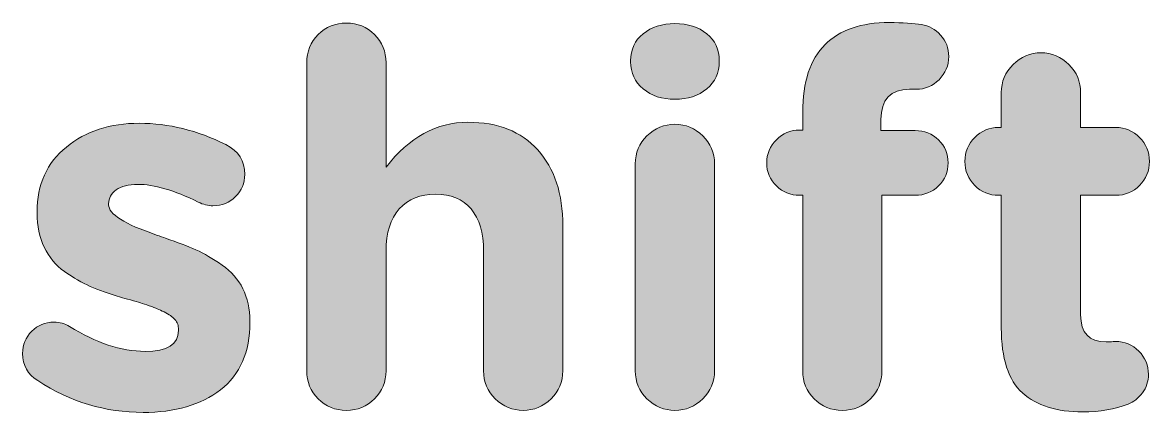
# Model space of a CAD drawing. Header units: inches. Extents: x 10 to 279, y -157 to -9.
# Drawn here: x 219.19 to 226.05, y -146.79 to -144.42 of the extents above; entities that cross this region are included whole.
import ezdxf

# ---------------------------------------------------------------- set-up
doc = ezdxf.new("R2010")
doc.units = ezdxf.units.IN
doc.header["$MEASUREMENT"] = 0
doc.layers.add('Layer 1', color=7, linetype='Continuous')

# ---------------------------------------------------------------- blocks, each defined once
blk = doc.blocks.new('block 56')
at = {"layer": 'Layer 1'}
h = blk.add_hatch(color=7, dxfattribs=at)
h.dxf.hatch_style = 2
edge = h.paths.add_edge_path()
edge.add_spline(control_points=[(220.9233, -146.5333), (220.9233, -146.5333), (220.9233, -144.6599), (220.9233, -144.6599), (220.9233, -144.5924), (220.9464, -144.5352), (220.9932, -144.4887), (221.0397, -144.4422), (221.0969, -144.4187), (221.1648, -144.4187), (221.2323, -144.4187), (221.2895, -144.4422), (221.3364, -144.4887), (221.3825, -144.5352), (221.406, -144.5924), (221.406, -144.6599), (221.406, -144.6599), (221.406, -145.2952), (221.406, -145.2952), (221.5479, -145.1129), (221.7139, -145.022), (221.9045, -145.022), (222.0867, -145.022), (222.2283, -145.0781), (222.3299, -145.1904), (222.4316, -145.3024), (222.4822, -145.4571), (222.4822, -145.6538), (222.4822, -145.6538), (222.4822, -146.5333), (222.4822, -146.5333), (222.4822, -146.6012), (222.4584, -146.6581), (222.4109, -146.7049), (222.363, -146.7514), (222.3065, -146.7745), (222.241, -146.7745), (222.1756, -146.7745), (222.1187, -146.7514), (222.0712, -146.7049), (222.0233, -146.6581), (221.9999, -146.6012), (221.9999, -146.5333), (221.9999, -146.5333), (221.9999, -145.8061), (221.9999, -145.8061), (221.9999, -145.6941), (221.9744, -145.6083), (221.9234, -145.5491), (221.8728, -145.4898), (221.8008, -145.4602), (221.7077, -145.4602), (221.6144, -145.4602), (221.541, -145.4898), (221.4869, -145.5491), (221.4328, -145.6083), (221.406, -145.6941), (221.406, -145.8061), (221.406, -145.8061), (221.406, -146.5333), (221.406, -146.5333), (221.406, -146.6012), (221.3825, -146.6581), (221.3364, -146.7049), (221.2895, -146.7514), (221.2323, -146.7745), (221.1648, -146.7745), (221.0969, -146.7745), (221.0397, -146.7514), (220.9932, -146.7049), (220.9464, -146.6581), (220.9233, -146.6012), (220.9233, -146.5333)], knot_values=[0, 0, 0, 0, 1, 1, 1, 2, 2, 2, 3, 3, 3, 4, 4, 4, 5, 5, 5, 6, 6, 6, 7, 7, 7, 8, 8, 8, 9, 9, 9, 10, 10, 10, 11, 11, 11, 12, 12, 12, 13, 13, 13, 14, 14, 14, 15, 15, 15, 16, 16, 16, 17, 17, 17, 18, 18, 18, 19, 19, 19, 20, 20, 20, 21, 21, 21, 22, 22, 22, 23, 23, 23, 24, 24, 24, 24], degree=3, periodic=1)
h = blk.add_hatch(color=7, dxfattribs=at)
h.dxf.hatch_style = 2
edge = h.paths.add_edge_path()
edge.add_spline(control_points=[(222.8949, -144.6537), (222.8949, -144.6537), (222.8949, -144.6475), (222.8949, -144.6475), (222.8949, -144.5796), (222.9204, -144.5252), (222.9714, -144.4839), (223.022, -144.4425), (223.0865, -144.4218), (223.165, -144.4218), (223.2432, -144.4218), (223.3076, -144.4425), (223.3586, -144.4839), (223.4093, -144.5252), (223.4348, -144.5796), (223.4348, -144.6475), (223.4348, -144.6475), (223.4348, -144.6537), (223.4348, -144.6537), (223.4348, -144.7216), (223.4093, -144.7763), (223.3586, -144.8187), (223.3076, -144.8611), (223.2432, -144.8825), (223.165, -144.8825), (223.0865, -144.8825), (223.022, -144.8611), (222.9714, -144.8187), (222.9204, -144.7763), (222.8949, -144.7216), (222.8949, -144.6537)], knot_values=[0, 0, 0, 0, 1, 1, 1, 2, 2, 2, 3, 3, 3, 4, 4, 4, 5, 5, 5, 6, 6, 6, 7, 7, 7, 8, 8, 8, 9, 9, 9, 10, 10, 10, 10], degree=3, periodic=1)
edge = h.paths.add_edge_path()
edge.add_spline(control_points=[(222.9235, -146.5333), (222.9235, -146.5333), (222.9235, -145.2759), (222.9235, -145.2759), (222.9235, -145.2084), (222.9473, -145.1512), (222.9948, -145.1047), (223.0427, -145.0582), (223.0992, -145.0347), (223.165, -145.0347), (223.2305, -145.0347), (223.287, -145.0582), (223.3345, -145.1047), (223.3824, -145.1512), (223.4062, -145.2084), (223.4062, -145.2759), (223.4062, -145.2759), (223.4062, -146.5333), (223.4062, -146.5333), (223.4062, -146.6012), (223.3824, -146.6581), (223.3345, -146.7049), (223.287, -146.7514), (223.2305, -146.7745), (223.165, -146.7745), (223.0992, -146.7745), (223.0427, -146.7514), (222.9948, -146.7049), (222.9473, -146.6581), (222.9235, -146.6012), (222.9235, -146.5333)], knot_values=[0, 0, 0, 0, 1, 1, 1, 2, 2, 2, 3, 3, 3, 4, 4, 4, 5, 5, 5, 6, 6, 6, 7, 7, 7, 8, 8, 8, 9, 9, 9, 10, 10, 10, 10], degree=3, periodic=1)
h = blk.add_hatch(color=7, dxfattribs=at)
h.dxf.hatch_style = 2
edge = h.paths.add_edge_path()
edge.add_spline(control_points=[(223.9429, -146.5333), (223.9429, -146.5333), (223.9429, -145.4664), (223.9429, -145.4664), (223.9429, -145.4664), (223.9236, -145.4664), (223.9236, -145.4664), (223.8685, -145.4664), (223.8217, -145.4475), (223.7824, -145.4092), (223.7431, -145.3713), (223.7238, -145.3248), (223.7238, -145.2697), (223.7238, -145.2146), (223.7431, -145.1677), (223.7824, -145.1284), (223.8217, -145.0892), (223.8685, -145.0695), (223.9236, -145.0695), (223.9236, -145.0695), (223.9429, -145.0695), (223.9429, -145.0695), (223.9429, -145.0695), (223.9429, -144.9617), (223.9429, -144.9617), (223.9429, -144.7774), (223.9884, -144.6399), (224.0793, -144.549), (224.1682, -144.4601), (224.2985, -144.4156), (224.4697, -144.4156), (224.5524, -144.4156), (224.6178, -144.4198), (224.6664, -144.4284), (224.7112, -144.4346), (224.7498, -144.456), (224.7825, -144.4918), (224.8152, -144.528), (224.8318, -144.571), (224.8318, -144.622), (224.8318, -144.6771), (224.8121, -144.724), (224.7732, -144.7633), (224.7339, -144.8025), (224.6877, -144.8218), (224.6347, -144.8218), (224.6347, -144.8218), (224.5934, -144.8218), (224.5934, -144.8218), (224.4769, -144.8218), (224.419, -144.8835), (224.419, -145.0061), (224.419, -145.0061), (224.419, -145.073), (224.419, -145.073), (224.419, -145.073), (224.6285, -145.073), (224.6285, -145.073), (224.6836, -145.073), (224.7305, -145.0919), (224.7697, -145.1298), (224.809, -145.1681), (224.8283, -145.2146), (224.8283, -145.2697), (224.8283, -145.3248), (224.809, -145.3713), (224.7697, -145.4092), (224.7305, -145.4475), (224.6836, -145.4664), (224.6285, -145.4664), (224.6285, -145.4664), (224.4252, -145.4664), (224.4252, -145.4664), (224.4252, -145.4664), (224.4252, -146.5333), (224.4252, -146.5333), (224.4252, -146.6012), (224.4018, -146.6581), (224.3556, -146.7049), (224.3088, -146.7514), (224.2516, -146.7745), (224.1841, -146.7745), (224.1162, -146.7745), (224.059, -146.7514), (224.0125, -146.7049), (223.966, -146.6581), (223.9429, -146.6012), (223.9429, -146.5333)], knot_values=[0, 0, 0, 0, 1, 1, 1, 2, 2, 2, 3, 3, 3, 4, 4, 4, 5, 5, 5, 6, 6, 6, 7, 7, 7, 8, 8, 8, 9, 9, 9, 10, 10, 10, 11, 11, 11, 12, 12, 12, 13, 13, 13, 14, 14, 14, 15, 15, 15, 16, 16, 16, 17, 17, 17, 18, 18, 18, 19, 19, 19, 20, 20, 20, 21, 21, 21, 22, 22, 22, 23, 23, 23, 24, 24, 24, 25, 25, 25, 26, 26, 26, 27, 27, 27, 28, 28, 28, 29, 29, 29, 29], degree=3, periodic=1)
h = blk.add_hatch(color=7, dxfattribs=at)
h.dxf.hatch_style = 2
edge = h.paths.add_edge_path()
edge.add_spline(control_points=[(225.6476, -146.7841), (225.4891, -146.7841), (225.3664, -146.7456), (225.281, -146.6684), (225.1952, -146.5909), (225.1521, -146.4593), (225.1521, -146.2729), (225.1521, -146.2729), (225.1521, -145.4664), (225.1521, -145.4664), (225.1521, -145.4664), (225.1363, -145.4664), (225.1363, -145.4664), (225.0791, -145.4664), (225.0305, -145.4464), (224.9902, -145.4061), (224.9503, -145.3661), (224.9303, -145.3172), (224.9303, -145.26), (224.9303, -145.2029), (224.9503, -145.1543), (224.9902, -145.114), (225.0305, -145.074), (225.0791, -145.0537), (225.1363, -145.0537), (225.1363, -145.0537), (225.1521, -145.0537), (225.1521, -145.0537), (225.1521, -145.0537), (225.1521, -144.8411), (225.1521, -144.8411), (225.1521, -144.7753), (225.1763, -144.7188), (225.2238, -144.6713), (225.2713, -144.6234), (225.3278, -144.5996), (225.3936, -144.5996), (225.4595, -144.5996), (225.516, -144.6234), (225.5635, -144.6713), (225.611, -144.7188), (225.6352, -144.7753), (225.6352, -144.8411), (225.6352, -144.8411), (225.6352, -145.0537), (225.6352, -145.0537), (225.6352, -145.0537), (225.8477, -145.0537), (225.8477, -145.0537), (225.9049, -145.0537), (225.9535, -145.074), (225.9938, -145.114), (226.0341, -145.1543), (226.0541, -145.2029), (226.0541, -145.26), (226.0541, -145.3172), (226.0341, -145.3661), (225.9938, -145.4061), (225.9535, -145.4464), (225.9049, -145.4664), (225.8477, -145.4664), (225.8477, -145.4664), (225.6352, -145.4664), (225.6352, -145.4664), (225.6352, -145.4664), (225.6352, -146.1937), (225.6352, -146.1937), (225.6352, -146.3036), (225.6868, -146.3587), (225.7905, -146.3587), (225.7971, -146.3587), (225.8074, -146.3583), (225.8222, -146.357), (225.837, -146.3559), (225.8453, -146.3556), (225.8477, -146.3556), (225.9025, -146.3556), (225.9497, -146.3752), (225.989, -146.4141), (226.0279, -146.4534), (226.0479, -146.5006), (226.0479, -146.5554), (226.0479, -146.5978), (226.0355, -146.6353), (226.0114, -146.6684), (225.9869, -146.7011), (225.9576, -146.7239), (225.9238, -146.7366), (225.8432, -146.7683), (225.7513, -146.7841), (225.6476, -146.7841)], knot_values=[0, 0, 0, 0, 1, 1, 1, 2, 2, 2, 3, 3, 3, 4, 4, 4, 5, 5, 5, 6, 6, 6, 7, 7, 7, 8, 8, 8, 9, 9, 9, 10, 10, 10, 11, 11, 11, 12, 12, 12, 13, 13, 13, 14, 14, 14, 15, 15, 15, 16, 16, 16, 17, 17, 17, 18, 18, 18, 19, 19, 19, 20, 20, 20, 21, 21, 21, 22, 22, 22, 23, 23, 23, 24, 24, 24, 25, 25, 25, 26, 26, 26, 27, 27, 27, 28, 28, 28, 29, 29, 29, 30, 30, 30, 30], degree=3, periodic=1)
h = blk.add_hatch(color=7, dxfattribs=at)
h.dxf.hatch_style = 2
edge = h.paths.add_edge_path()
edge.add_spline(control_points=[(219.9266, -146.7873), (219.6979, -146.7873), (219.4839, -146.7228), (219.2852, -146.5936), (219.2238, -146.5554), (219.1928, -146.5006), (219.1928, -146.4286), (219.1928, -146.3756), (219.2114, -146.3308), (219.2486, -146.2936), (219.2855, -146.2567), (219.3306, -146.2381), (219.3837, -146.2381), (219.4195, -146.2381), (219.4512, -146.2464), (219.4788, -146.2636), (219.6393, -146.3649), (219.793, -146.4159), (219.939, -146.4159), (220.0748, -146.4159), (220.1423, -146.3735), (220.1423, -146.2887), (220.1423, -146.2887), (220.1423, -146.2825), (220.1423, -146.2825), (220.1423, -146.2719), (220.1409, -146.2612), (220.1375, -146.2508), (220.1344, -146.2402), (220.1285, -146.2305), (220.1202, -146.2223), (220.1116, -146.2136), (220.1027, -146.2057), (220.093, -146.1985), (220.0837, -146.1909), (220.0706, -146.1837), (220.0548, -146.1761), (220.0389, -146.1689), (220.0252, -146.1623), (220.0134, -146.1571), (220.0021, -146.152), (219.9855, -146.1454), (219.9645, -146.1378), (219.9432, -146.1306), (219.9252, -146.1248), (219.9104, -146.1206), (219.8956, -146.1165), (219.8756, -146.1106), (219.8501, -146.1031), (219.8247, -146.0958), (219.8047, -146.09), (219.7899, -146.0855), (219.7179, -146.0645), (219.6565, -146.0428), (219.6055, -146.0204), (219.5549, -145.9983), (219.5025, -145.968), (219.4484, -145.9301), (219.3947, -145.8919), (219.3534, -145.8426), (219.3248, -145.7823), (219.2962, -145.722), (219.2817, -145.6528), (219.2817, -145.5746), (219.2817, -145.5746), (219.2817, -145.568), (219.2817, -145.568), (219.2817, -145.4009), (219.341, -145.269), (219.4595, -145.1729), (219.578, -145.0764), (219.7261, -145.0282), (219.9042, -145.0282), (220.082, -145.0282), (220.2577, -145.0716), (220.431, -145.1584), (220.5075, -145.1966), (220.5454, -145.2569), (220.5454, -145.3396), (220.5454, -145.3923), (220.5268, -145.4375), (220.4899, -145.4743), (220.453, -145.5115), (220.4069, -145.5301), (220.3518, -145.5301), (220.3221, -145.5301), (220.2925, -145.5226), (220.2629, -145.5077), (220.1147, -145.4357), (219.9921, -145.3999), (219.8946, -145.3999), (219.8374, -145.3999), (219.7936, -145.4109), (219.7626, -145.4333), (219.7323, -145.4554), (219.7168, -145.4836), (219.7168, -145.5174), (219.7168, -145.5174), (219.7168, -145.5236), (219.7168, -145.5236), (219.7168, -145.5808), (219.8143, -145.6421), (220.009, -145.7079), (220.032, -145.7162), (220.05, -145.7227), (220.0631, -145.7269), (220.1368, -145.7523), (220.1988, -145.7761), (220.2484, -145.7982), (220.2984, -145.8206), (220.3511, -145.8512), (220.4076, -145.8905), (220.4634, -145.9294), (220.5057, -145.9777), (220.5343, -146.0348), (220.5629, -146.092), (220.5771, -146.1575), (220.5771, -146.2316), (220.5771, -146.2316), (220.5771, -146.2381), (220.5771, -146.2381), (220.5771, -146.42), (220.5175, -146.5571), (220.3979, -146.6491), (220.278, -146.7414), (220.1209, -146.7873), (219.9266, -146.7873)], knot_values=[0, 0, 0, 0, 1, 1, 1, 2, 2, 2, 3, 3, 3, 4, 4, 4, 5, 5, 5, 6, 6, 6, 7, 7, 7, 8, 8, 8, 9, 9, 9, 10, 10, 10, 11, 11, 11, 12, 12, 12, 13, 13, 13, 14, 14, 14, 15, 15, 15, 16, 16, 16, 17, 17, 17, 18, 18, 18, 19, 19, 19, 20, 20, 20, 21, 21, 21, 22, 22, 22, 23, 23, 23, 24, 24, 24, 25, 25, 25, 26, 26, 26, 27, 27, 27, 28, 28, 28, 29, 29, 29, 30, 30, 30, 31, 31, 31, 32, 32, 32, 33, 33, 33, 34, 34, 34, 35, 35, 35, 36, 36, 36, 37, 37, 37, 38, 38, 38, 39, 39, 39, 40, 40, 40, 41, 41, 41, 42, 42, 42, 42], degree=3, periodic=1)
at = {"layer": 'Layer 1', "lineweight": 0}
for points, knots in [([(220.9233, -146.5333), (220.9233, -146.5333), (220.9233, -144.6599), (220.9233, -144.6599), (220.9233, -144.5924), (220.9464, -144.5352), (220.9932, -144.4887), (221.0397, -144.4422), (221.0969, -144.4187), (221.1648, -144.4187), (221.2323, -144.4187), (221.2895, -144.4422), (221.3364, -144.4887), (221.3825, -144.5352), (221.406, -144.5924), (221.406, -144.6599), (221.406, -144.6599), (221.406, -145.2952), (221.406, -145.2952), (221.5479, -145.1129), (221.7139, -145.022), (221.9045, -145.022), (222.0867, -145.022), (222.2283, -145.0781), (222.3299, -145.1904), (222.4316, -145.3024), (222.4822, -145.4571), (222.4822, -145.6538), (222.4822, -145.6538), (222.4822, -146.5333), (222.4822, -146.5333), (222.4822, -146.6012), (222.4584, -146.6581), (222.4109, -146.7049), (222.363, -146.7514), (222.3065, -146.7745), (222.241, -146.7745), (222.1756, -146.7745), (222.1187, -146.7514), (222.0712, -146.7049), (222.0233, -146.6581), (221.9999, -146.6012), (221.9999, -146.5333), (221.9999, -146.5333), (221.9999, -145.8061), (221.9999, -145.8061), (221.9999, -145.6941), (221.9744, -145.6083), (221.9234, -145.5491), (221.8728, -145.4898), (221.8008, -145.4602), (221.7077, -145.4602), (221.6144, -145.4602), (221.541, -145.4898), (221.4869, -145.5491), (221.4328, -145.6083), (221.406, -145.6941), (221.406, -145.8061), (221.406, -145.8061), (221.406, -146.5333), (221.406, -146.5333), (221.406, -146.6012), (221.3825, -146.6581), (221.3364, -146.7049), (221.2895, -146.7514), (221.2323, -146.7745), (221.1648, -146.7745), (221.0969, -146.7745), (221.0397, -146.7514), (220.9932, -146.7049), (220.9464, -146.6581), (220.9233, -146.6012), (220.9233, -146.5333)], [0, 0, 0, 0, 1, 1, 1, 2, 2, 2, 3, 3, 3, 4, 4, 4, 5, 5, 5, 6, 6, 6, 7, 7, 7, 8, 8, 8, 9, 9, 9, 10, 10, 10, 11, 11, 11, 12, 12, 12, 13, 13, 13, 14, 14, 14, 15, 15, 15, 16, 16, 16, 17, 17, 17, 18, 18, 18, 19, 19, 19, 20, 20, 20, 21, 21, 21, 22, 22, 22, 23, 23, 23, 24, 24, 24, 24]), ([(222.8949, -144.6537), (222.8949, -144.6537), (222.8949, -144.6475), (222.8949, -144.6475), (222.8949, -144.5796), (222.9204, -144.5252), (222.9714, -144.4839), (223.022, -144.4425), (223.0865, -144.4218), (223.165, -144.4218), (223.2432, -144.4218), (223.3076, -144.4425), (223.3586, -144.4839), (223.4093, -144.5252), (223.4348, -144.5796), (223.4348, -144.6475), (223.4348, -144.6475), (223.4348, -144.6537), (223.4348, -144.6537), (223.4348, -144.7216), (223.4093, -144.7763), (223.3586, -144.8187), (223.3076, -144.8611), (223.2432, -144.8825), (223.165, -144.8825), (223.0865, -144.8825), (223.022, -144.8611), (222.9714, -144.8187), (222.9204, -144.7763), (222.8949, -144.7216), (222.8949, -144.6537)], [0, 0, 0, 0, 1, 1, 1, 2, 2, 2, 3, 3, 3, 4, 4, 4, 5, 5, 5, 6, 6, 6, 7, 7, 7, 8, 8, 8, 9, 9, 9, 10, 10, 10, 10]), ([(223.9429, -146.5333), (223.9429, -146.5333), (223.9429, -145.4664), (223.9429, -145.4664), (223.9429, -145.4664), (223.9236, -145.4664), (223.9236, -145.4664), (223.8685, -145.4664), (223.8217, -145.4475), (223.7824, -145.4092), (223.7431, -145.3713), (223.7238, -145.3248), (223.7238, -145.2697), (223.7238, -145.2146), (223.7431, -145.1677), (223.7824, -145.1284), (223.8217, -145.0892), (223.8685, -145.0695), (223.9236, -145.0695), (223.9236, -145.0695), (223.9429, -145.0695), (223.9429, -145.0695), (223.9429, -145.0695), (223.9429, -144.9617), (223.9429, -144.9617), (223.9429, -144.7774), (223.9884, -144.6399), (224.0793, -144.549), (224.1682, -144.4601), (224.2985, -144.4156), (224.4697, -144.4156), (224.5524, -144.4156), (224.6178, -144.4198), (224.6664, -144.4284), (224.7112, -144.4346), (224.7498, -144.456), (224.7825, -144.4918), (224.8152, -144.528), (224.8318, -144.571), (224.8318, -144.622), (224.8318, -144.6771), (224.8121, -144.724), (224.7732, -144.7633), (224.7339, -144.8025), (224.6877, -144.8218), (224.6347, -144.8218), (224.6347, -144.8218), (224.5934, -144.8218), (224.5934, -144.8218), (224.4769, -144.8218), (224.419, -144.8835), (224.419, -145.0061), (224.419, -145.0061), (224.419, -145.073), (224.419, -145.073), (224.419, -145.073), (224.6285, -145.073), (224.6285, -145.073), (224.6836, -145.073), (224.7305, -145.0919), (224.7697, -145.1298), (224.809, -145.1681), (224.8283, -145.2146), (224.8283, -145.2697), (224.8283, -145.3248), (224.809, -145.3713), (224.7697, -145.4092), (224.7305, -145.4475), (224.6836, -145.4664), (224.6285, -145.4664), (224.6285, -145.4664), (224.4252, -145.4664), (224.4252, -145.4664), (224.4252, -145.4664), (224.4252, -146.5333), (224.4252, -146.5333), (224.4252, -146.6012), (224.4018, -146.6581), (224.3556, -146.7049), (224.3088, -146.7514), (224.2516, -146.7745), (224.1841, -146.7745), (224.1162, -146.7745), (224.059, -146.7514), (224.0125, -146.7049), (223.966, -146.6581), (223.9429, -146.6012), (223.9429, -146.5333)], [0, 0, 0, 0, 1, 1, 1, 2, 2, 2, 3, 3, 3, 4, 4, 4, 5, 5, 5, 6, 6, 6, 7, 7, 7, 8, 8, 8, 9, 9, 9, 10, 10, 10, 11, 11, 11, 12, 12, 12, 13, 13, 13, 14, 14, 14, 15, 15, 15, 16, 16, 16, 17, 17, 17, 18, 18, 18, 19, 19, 19, 20, 20, 20, 21, 21, 21, 22, 22, 22, 23, 23, 23, 24, 24, 24, 25, 25, 25, 26, 26, 26, 27, 27, 27, 28, 28, 28, 29, 29, 29, 29]), ([(225.6476, -146.7841), (225.4891, -146.7841), (225.3664, -146.7456), (225.281, -146.6684), (225.1952, -146.5909), (225.1521, -146.4593), (225.1521, -146.2729), (225.1521, -146.2729), (225.1521, -145.4664), (225.1521, -145.4664), (225.1521, -145.4664), (225.1363, -145.4664), (225.1363, -145.4664), (225.0791, -145.4664), (225.0305, -145.4464), (224.9902, -145.4061), (224.9503, -145.3661), (224.9303, -145.3172), (224.9303, -145.26), (224.9303, -145.2029), (224.9503, -145.1543), (224.9902, -145.114), (225.0305, -145.074), (225.0791, -145.0537), (225.1363, -145.0537), (225.1363, -145.0537), (225.1521, -145.0537), (225.1521, -145.0537), (225.1521, -145.0537), (225.1521, -144.8411), (225.1521, -144.8411), (225.1521, -144.7753), (225.1763, -144.7188), (225.2238, -144.6713), (225.2713, -144.6234), (225.3278, -144.5996), (225.3936, -144.5996), (225.4595, -144.5996), (225.516, -144.6234), (225.5635, -144.6713), (225.611, -144.7188), (225.6352, -144.7753), (225.6352, -144.8411), (225.6352, -144.8411), (225.6352, -145.0537), (225.6352, -145.0537), (225.6352, -145.0537), (225.8477, -145.0537), (225.8477, -145.0537), (225.9049, -145.0537), (225.9535, -145.074), (225.9938, -145.114), (226.0341, -145.1543), (226.0541, -145.2029), (226.0541, -145.26), (226.0541, -145.3172), (226.0341, -145.3661), (225.9938, -145.4061), (225.9535, -145.4464), (225.9049, -145.4664), (225.8477, -145.4664), (225.8477, -145.4664), (225.6352, -145.4664), (225.6352, -145.4664), (225.6352, -145.4664), (225.6352, -146.1937), (225.6352, -146.1937), (225.6352, -146.3036), (225.6868, -146.3587), (225.7905, -146.3587), (225.7971, -146.3587), (225.8074, -146.3583), (225.8222, -146.357), (225.837, -146.3559), (225.8453, -146.3556), (225.8477, -146.3556), (225.9025, -146.3556), (225.9497, -146.3752), (225.989, -146.4141), (226.0279, -146.4534), (226.0479, -146.5006), (226.0479, -146.5554), (226.0479, -146.5978), (226.0355, -146.6353), (226.0114, -146.6684), (225.9869, -146.7011), (225.9576, -146.7239), (225.9238, -146.7366), (225.8432, -146.7683), (225.7513, -146.7841), (225.6476, -146.7841)], [0, 0, 0, 0, 1, 1, 1, 2, 2, 2, 3, 3, 3, 4, 4, 4, 5, 5, 5, 6, 6, 6, 7, 7, 7, 8, 8, 8, 9, 9, 9, 10, 10, 10, 11, 11, 11, 12, 12, 12, 13, 13, 13, 14, 14, 14, 15, 15, 15, 16, 16, 16, 17, 17, 17, 18, 18, 18, 19, 19, 19, 20, 20, 20, 21, 21, 21, 22, 22, 22, 23, 23, 23, 24, 24, 24, 25, 25, 25, 26, 26, 26, 27, 27, 27, 28, 28, 28, 29, 29, 29, 30, 30, 30, 30]), ([(219.9266, -146.7873), (219.6979, -146.7873), (219.4839, -146.7228), (219.2852, -146.5936), (219.2238, -146.5554), (219.1928, -146.5006), (219.1928, -146.4286), (219.1928, -146.3756), (219.2114, -146.3308), (219.2486, -146.2936), (219.2855, -146.2567), (219.3306, -146.2381), (219.3837, -146.2381), (219.4195, -146.2381), (219.4512, -146.2464), (219.4788, -146.2636), (219.6393, -146.3649), (219.793, -146.4159), (219.939, -146.4159), (220.0748, -146.4159), (220.1423, -146.3735), (220.1423, -146.2887), (220.1423, -146.2887), (220.1423, -146.2825), (220.1423, -146.2825), (220.1423, -146.2719), (220.1409, -146.2612), (220.1375, -146.2508), (220.1344, -146.2402), (220.1285, -146.2305), (220.1202, -146.2223), (220.1116, -146.2136), (220.1027, -146.2057), (220.093, -146.1985), (220.0837, -146.1909), (220.0706, -146.1837), (220.0548, -146.1761), (220.0389, -146.1689), (220.0252, -146.1623), (220.0134, -146.1571), (220.0021, -146.152), (219.9855, -146.1454), (219.9645, -146.1378), (219.9432, -146.1306), (219.9252, -146.1248), (219.9104, -146.1206), (219.8956, -146.1165), (219.8756, -146.1106), (219.8501, -146.1031), (219.8247, -146.0958), (219.8047, -146.09), (219.7899, -146.0855), (219.7179, -146.0645), (219.6565, -146.0428), (219.6055, -146.0204), (219.5549, -145.9983), (219.5025, -145.968), (219.4484, -145.9301), (219.3947, -145.8919), (219.3534, -145.8426), (219.3248, -145.7823), (219.2962, -145.722), (219.2817, -145.6528), (219.2817, -145.5746), (219.2817, -145.5746), (219.2817, -145.568), (219.2817, -145.568), (219.2817, -145.4009), (219.341, -145.269), (219.4595, -145.1729), (219.578, -145.0764), (219.7261, -145.0282), (219.9042, -145.0282), (220.082, -145.0282), (220.2577, -145.0716), (220.431, -145.1584), (220.5075, -145.1966), (220.5454, -145.2569), (220.5454, -145.3396), (220.5454, -145.3923), (220.5268, -145.4375), (220.4899, -145.4743), (220.453, -145.5115), (220.4069, -145.5301), (220.3518, -145.5301), (220.3221, -145.5301), (220.2925, -145.5226), (220.2629, -145.5077), (220.1147, -145.4357), (219.9921, -145.3999), (219.8946, -145.3999), (219.8374, -145.3999), (219.7936, -145.4109), (219.7626, -145.4333), (219.7323, -145.4554), (219.7168, -145.4836), (219.7168, -145.5174), (219.7168, -145.5174), (219.7168, -145.5236), (219.7168, -145.5236), (219.7168, -145.5808), (219.8143, -145.6421), (220.009, -145.7079), (220.032, -145.7162), (220.05, -145.7227), (220.0631, -145.7269), (220.1368, -145.7523), (220.1988, -145.7761), (220.2484, -145.7982), (220.2984, -145.8206), (220.3511, -145.8512), (220.4076, -145.8905), (220.4634, -145.9294), (220.5057, -145.9777), (220.5343, -146.0348), (220.5629, -146.092), (220.5771, -146.1575), (220.5771, -146.2316), (220.5771, -146.2316), (220.5771, -146.2381), (220.5771, -146.2381), (220.5771, -146.42), (220.5175, -146.5571), (220.3979, -146.6491), (220.278, -146.7414), (220.1209, -146.7873), (219.9266, -146.7873)], [0, 0, 0, 0, 1, 1, 1, 2, 2, 2, 3, 3, 3, 4, 4, 4, 5, 5, 5, 6, 6, 6, 7, 7, 7, 8, 8, 8, 9, 9, 9, 10, 10, 10, 11, 11, 11, 12, 12, 12, 13, 13, 13, 14, 14, 14, 15, 15, 15, 16, 16, 16, 17, 17, 17, 18, 18, 18, 19, 19, 19, 20, 20, 20, 21, 21, 21, 22, 22, 22, 23, 23, 23, 24, 24, 24, 25, 25, 25, 26, 26, 26, 27, 27, 27, 28, 28, 28, 29, 29, 29, 30, 30, 30, 31, 31, 31, 32, 32, 32, 33, 33, 33, 34, 34, 34, 35, 35, 35, 36, 36, 36, 37, 37, 37, 38, 38, 38, 39, 39, 39, 40, 40, 40, 41, 41, 41, 42, 42, 42, 42]), ([(222.9235, -146.5333), (222.9235, -146.5333), (222.9235, -145.2759), (222.9235, -145.2759), (222.9235, -145.2084), (222.9473, -145.1512), (222.9948, -145.1047), (223.0427, -145.0582), (223.0992, -145.0347), (223.165, -145.0347), (223.2305, -145.0347), (223.287, -145.0582), (223.3345, -145.1047), (223.3824, -145.1512), (223.4062, -145.2084), (223.4062, -145.2759), (223.4062, -145.2759), (223.4062, -146.5333), (223.4062, -146.5333), (223.4062, -146.6012), (223.3824, -146.6581), (223.3345, -146.7049), (223.287, -146.7514), (223.2305, -146.7745), (223.165, -146.7745), (223.0992, -146.7745), (223.0427, -146.7514), (222.9948, -146.7049), (222.9473, -146.6581), (222.9235, -146.6012), (222.9235, -146.5333)], [0, 0, 0, 0, 1, 1, 1, 2, 2, 2, 3, 3, 3, 4, 4, 4, 5, 5, 5, 6, 6, 6, 7, 7, 7, 8, 8, 8, 9, 9, 9, 10, 10, 10, 10])]:
    blk.add_open_spline(points, degree=3, knots=knots, dxfattribs=at)

msp = doc.modelspace()

# ---------------------------------------------------------------- block references
at = {"layer": 'Layer 1'}
msp.add_blockref('block 56', (0, 0), dxfattribs=at)

doc.saveas('drawing.dxf')
